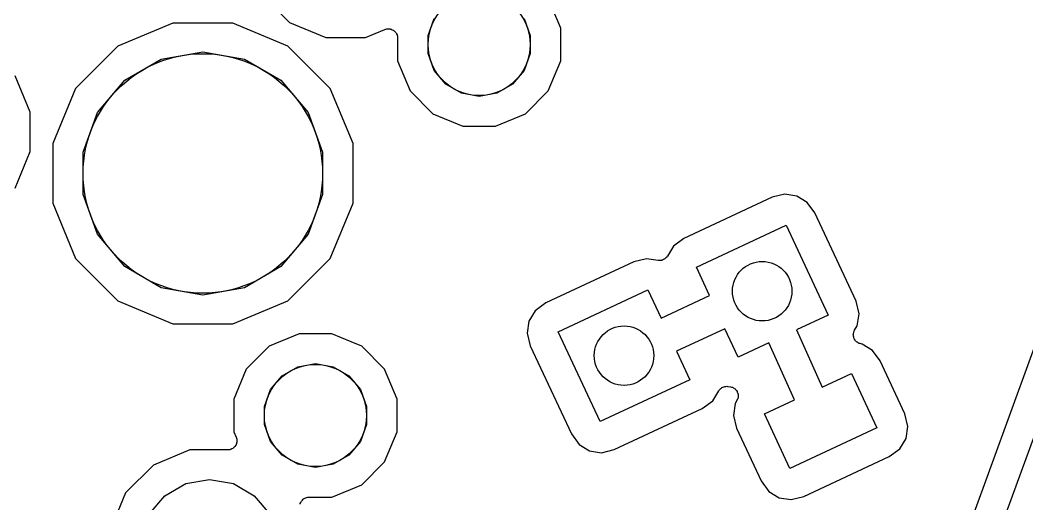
# Model space of a CAD drawing. Extents: x 24 to 196, y -189 to -31.
# Drawn here: x 56.97 to 73.74, y -157.98 to -149.93 of the extents above; entities that cross this region are included whole.
import ezdxf

# ---------------------------------------------------------------- set-up
doc = ezdxf.new("R2010")
doc.units = 0
doc.header["$MEASUREMENT"] = 0
doc.layers.add('BLACK', color=7, linetype='CONTINUOUS')

msp = doc.modelspace()

# ---------------------------------------------------------------- linework, layer by layer
at = {"layer": 'BLACK', "linetype": 'CONTINUOUS'}
for p, q in [((60.9951, -149.507), (61.4595, -149.971)), ((65.9781, -150.067), (65.7712, -149.567)), ((63.7683, -150.187), (63.8709, -149.905)), ((65.3674, -149.905), (65.4701, -150.187)), ((59.5175, -149.982), (58.5979, -150.363)), ((60.5128, -149.982), (59.5175, -149.982)), ((61.4323, -150.363), (60.5128, -149.982)), ((61.4595, -149.971), (62.0663, -150.223)), ((62.7231, -150.223), (63.0495, -150.087)), ((63.0495, -150.087), (63.0658, -150.084)), ((63.0658, -150.084), (63.0814, -150.078)), ((63.0814, -150.078), (63.0914, -150.078)), ((63.0914, -150.078), (63.1012, -150.076)), ((63.1012, -150.076), (63.1177, -150.078)), ((63.1177, -150.078), (63.1343, -150.078)), ((63.1343, -150.078), (63.1438, -150.082)), ((63.1438, -150.082), (63.1537, -150.083)), ((63.1537, -150.083), (63.1684, -150.091)), ((63.1684, -150.091), (63.1841, -150.096)), ((63.1841, -150.096), (63.1917, -150.103)), ((63.1917, -150.103), (63.2006, -150.107)), ((63.2006, -150.107), (63.2119, -150.12)), ((65.9781, -150.607), (65.9781, -150.067)), ((62.0663, -150.223), (62.7231, -150.223)), ((63.2119, -150.12), (63.2246, -150.13)), ((63.2246, -150.13), (63.2296, -150.139)), ((63.2296, -150.139), (63.2364, -150.146)), ((63.2364, -150.146), (63.2428, -150.162)), ((63.2428, -150.162), (63.2511, -150.176)), ((63.2511, -150.176), (63.2528, -150.186)), ((63.2528, -150.186), (63.2567, -150.195)), ((63.2567, -150.195), (63.2574, -150.212)), ((63.2574, -150.212), (63.2603, -150.228)), ((63.2603, -150.228), (63.2603, -150.607)), ((63.7683, -150.487), (63.7683, -150.187)), ((65.4701, -150.187), (65.4701, -150.487)), ((58.5979, -150.363), (57.8941, -151.067)), ((62.1361, -151.067), (61.4323, -150.363)), ((58.7137, -150.933), (59.3226, -150.581)), ((59.3226, -150.581), (60.0151, -150.459)), ((60.0151, -150.459), (60.7076, -150.581)), ((60.7076, -150.581), (61.3165, -150.933)), ((63.2603, -150.607), (63.4671, -151.107)), ((63.8709, -150.769), (63.7683, -150.487)), ((65.4701, -150.487), (65.3674, -150.769)), ((65.7712, -151.107), (65.9781, -150.607)), ((64.0638, -150.999), (63.8709, -150.769)), ((65.3674, -150.769), (65.1745, -150.999)), ((57.1396, -151.464), (56.8883, -150.857)), ((58.2617, -151.471), (58.7137, -150.933)), ((61.3165, -150.933), (61.7685, -151.471)), ((57.8941, -151.067), (57.5132, -151.986)), ((62.517, -151.986), (62.1361, -151.067)), ((63.4671, -151.107), (63.8494, -151.489)), ((64.3236, -151.149), (64.0638, -150.999)), ((65.1745, -150.999), (64.9147, -151.149)), ((65.3889, -151.489), (65.7712, -151.107)), ((64.6192, -151.201), (64.3236, -151.149)), ((64.9147, -151.149), (64.6192, -151.201)), ((57.1396, -152.12), (57.1396, -151.464)), ((58.0212, -152.132), (58.2617, -151.471)), ((61.7685, -151.471), (62.009, -152.132)), ((63.8494, -151.489), (64.3489, -151.696)), ((64.8895, -151.696), (65.3889, -151.489)), ((64.3489, -151.696), (64.8895, -151.696)), ((56.8883, -152.727), (57.1396, -152.12)), ((57.5132, -151.986), (57.5132, -152.981)), ((62.517, -152.981), (62.517, -151.986)), ((58.0212, -152.835), (58.0212, -152.132)), ((62.009, -152.132), (62.009, -152.835)), ((58.2617, -153.496), (58.0212, -152.835)), ((62.009, -152.835), (61.7685, -153.496)), ((69.4999, -152.881), (68.0308, -153.566)), ((69.7111, -152.829), (69.4999, -152.881)), ((69.9108, -152.86), (69.7111, -152.829)), ((70.0836, -152.965), (69.9108, -152.86)), ((70.2121, -153.14), (70.0836, -152.965)), ((57.5132, -152.981), (57.8941, -153.901)), ((62.1361, -153.901), (62.517, -152.981)), ((70.8972, -154.609), (70.2121, -153.14)), ((68.2373, -154.045), (69.7337, -153.347)), ((69.7337, -153.347), (70.4314, -154.843)), ((58.7137, -154.035), (58.2617, -153.496)), ((61.7685, -153.496), (61.3165, -154.035)), ((68.0308, -153.566), (67.8555, -153.695)), ((67.8555, -153.695), (67.7546, -153.861)), ((57.8941, -153.901), (58.5979, -154.605)), ((61.4323, -154.605), (62.1361, -153.901)), ((67.1979, -153.955), (65.7288, -154.64)), ((67.409, -153.903), (67.1979, -153.955)), ((67.6012, -153.932), (67.409, -153.903)), ((67.6112, -153.932), (67.6012, -153.932)), ((67.621, -153.934), (67.6112, -153.932)), ((67.6374, -153.932), (67.621, -153.934)), ((67.6541, -153.931), (67.6374, -153.932)), ((67.6634, -153.928), (67.6541, -153.931)), ((67.6733, -153.926), (67.6634, -153.928)), ((67.6879, -153.918), (67.6733, -153.926)), ((67.7034, -153.912), (67.6879, -153.918)), ((67.7109, -153.905), (67.7034, -153.912)), ((67.7197, -153.901), (67.7109, -153.905)), ((67.7307, -153.888), (67.7197, -153.901)), ((67.7432, -153.877), (67.7307, -153.888)), ((67.748, -153.868), (67.7432, -153.877)), ((67.7546, -153.861), (67.748, -153.868)), ((73.1953, -158.702), (74.9629, -153.848)), ((59.3226, -154.386), (58.7137, -154.035)), ((61.3165, -154.035), (60.7076, -154.386)), ((68.4569, -154.515), (68.2373, -154.045)), ((74.3371, -154.081), (72.8154, -158.26)), ((60.0151, -154.508), (59.3226, -154.386)), ((60.7076, -154.386), (60.0151, -154.508)), ((65.9353, -155.118), (67.4316, -154.42)), ((67.4316, -154.42), (67.6514, -154.892)), ((58.5979, -154.605), (59.5175, -154.986)), ((60.5128, -154.986), (61.4323, -154.605)), ((65.7288, -154.64), (65.5534, -154.768)), ((67.6514, -154.892), (68.4569, -154.515)), ((70.9489, -154.821), (70.8972, -154.609)), ((65.5534, -154.768), (65.4486, -154.941)), ((65.4486, -154.941), (65.4179, -155.141)), ((70.4314, -154.843), (69.904, -155.089)), ((70.9181, -155.02), (70.9489, -154.821)), ((59.5175, -154.986), (60.5128, -154.986)), ((65.4179, -155.141), (65.4695, -155.352)), ((66.6331, -156.614), (65.9353, -155.118)), ((68.7145, -155.068), (67.909, -155.444)), ((68.9351, -155.541), (68.7145, -155.068)), ((69.904, -155.089), (70.3329, -156.04)), ((70.8546, -155.159), (70.855, -155.142)), ((70.855, -155.142), (70.8586, -155.133)), ((70.8586, -155.133), (70.8602, -155.123)), ((70.8602, -155.123), (70.8682, -155.108)), ((70.8682, -155.108), (70.8742, -155.093)), ((70.8742, -155.093), (70.9181, -155.02)), ((61.6213, -155.154), (61.1218, -155.361)), ((62.1619, -155.154), (61.6213, -155.154)), ((62.4851, -155.288), (62.1619, -155.154)), ((62.6613, -155.361), (62.4851, -155.288)), ((69.4436, -155.304), (68.9351, -155.541)), ((69.8725, -156.255), (69.4436, -155.304)), ((70.8521, -155.175), (70.8546, -155.159)), ((70.8541, -155.185), (70.8521, -155.175)), ((70.8538, -155.195), (70.8541, -155.185)), ((70.8592, -155.211), (70.8538, -155.195)), ((70.8624, -155.227), (70.8592, -155.211)), ((70.8676, -155.236), (70.8624, -155.227)), ((70.8709, -155.245), (70.8676, -155.236)), ((70.8813, -155.258), (70.8709, -155.245)), ((70.8899, -155.272), (70.8813, -155.258)), ((70.8977, -155.279), (70.8899, -155.272)), ((70.904, -155.286), (70.8977, -155.279)), ((70.9182, -155.295), (70.904, -155.286)), ((70.9312, -155.305), (70.9182, -155.295)), ((70.9407, -155.309), (70.9312, -155.305)), ((70.9492, -155.314), (70.9407, -155.309)), ((70.9655, -155.317), (70.9492, -155.314)), ((61.1218, -155.361), (60.7396, -155.743)), ((63.0436, -155.743), (62.6613, -155.361)), ((65.4695, -155.352), (66.1546, -156.821)), ((67.909, -155.444), (68.1294, -155.917)), ((70.9813, -155.322), (70.9655, -155.317)), ((70.9992, -155.325), (70.9813, -155.322)), ((71.1719, -155.43), (70.9992, -155.325)), ((71.3005, -155.605), (71.1719, -155.43)), ((61.5961, -155.701), (61.8916, -155.649)), ((61.8916, -155.649), (62.1871, -155.701)), ((71.7104, -156.484), (71.3005, -155.605)), ((60.7396, -155.743), (60.5327, -156.243)), ((61.3362, -155.851), (61.5961, -155.701)), ((62.1871, -155.701), (62.447, -155.851)), ((63.2505, -156.243), (63.0436, -155.743)), ((70.3329, -156.04), (70.822, -155.812)), ((70.822, -155.812), (71.2446, -156.718)), ((61.1433, -156.081), (61.3362, -155.851)), ((62.447, -155.851), (62.6398, -156.081)), ((68.1294, -155.917), (66.6331, -156.614)), ((61.0407, -156.363), (61.1433, -156.081)), ((62.6398, -156.081), (62.7425, -156.363)), ((68.5112, -156.267), (68.6121, -156.1)), ((68.6121, -156.1), (68.6187, -156.093)), ((68.6187, -156.093), (68.6235, -156.084)), ((68.6235, -156.084), (68.636, -156.073)), ((68.636, -156.073), (68.647, -156.061)), ((68.647, -156.061), (68.6558, -156.056)), ((68.6558, -156.056), (68.6633, -156.049)), ((68.6633, -156.049), (68.6788, -156.043)), ((68.6788, -156.043), (68.6934, -156.035)), ((68.6934, -156.035), (68.7033, -156.034)), ((68.7033, -156.034), (68.7126, -156.03)), ((68.7126, -156.03), (68.7293, -156.03)), ((68.7293, -156.03), (68.7457, -156.027)), ((68.7457, -156.027), (68.7555, -156.029)), ((68.7555, -156.029), (68.7656, -156.029)), ((68.7656, -156.029), (68.8061, -156.035)), ((68.8061, -156.035), (68.8219, -156.04)), ((68.8219, -156.04), (68.8382, -156.044)), ((68.8382, -156.044), (68.8467, -156.049)), ((68.8467, -156.049), (68.8562, -156.052)), ((68.8562, -156.052), (68.8692, -156.062)), ((68.8692, -156.062), (68.8834, -156.071)), ((68.8834, -156.071), (68.8897, -156.079)), ((68.8897, -156.079), (68.8975, -156.085)), ((68.8975, -156.085), (68.9061, -156.099)), ((68.9061, -156.099), (68.9166, -156.112)), ((68.9166, -156.112), (68.9198, -156.122)), ((68.9198, -156.122), (68.925, -156.13)), ((68.925, -156.13), (68.9282, -156.147)), ((68.9282, -156.147), (68.9336, -156.162)), ((60.5327, -156.243), (60.5327, -156.784)), ((63.2505, -156.784), (63.2505, -156.243)), ((68.3359, -156.395), (68.5112, -156.267)), ((68.8852, -156.311), (68.8545, -156.511)), ((68.9132, -156.265), (68.8852, -156.311)), ((68.9192, -156.249), (68.9132, -156.265)), ((68.9273, -156.235), (68.9192, -156.249)), ((68.9288, -156.225), (68.9273, -156.235)), ((68.9324, -156.215), (68.9288, -156.225)), ((68.9328, -156.199), (68.9324, -156.215)), ((68.9353, -156.182), (68.9328, -156.199)), ((68.9336, -156.162), (68.9333, -156.173)), ((68.9333, -156.173), (68.9353, -156.182)), ((69.3719, -156.488), (69.8725, -156.255)), ((61.0407, -156.663), (61.0407, -156.363)), ((62.7425, -156.363), (62.7425, -156.663)), ((66.8668, -157.08), (68.3359, -156.395)), ((69.7945, -157.394), (69.3719, -156.488)), ((71.7621, -156.696), (71.7104, -156.484)), ((68.8545, -156.511), (68.9061, -156.722)), ((60.5327, -156.784), (60.571, -156.876)), ((61.1433, -156.945), (61.0407, -156.663)), ((62.7425, -156.663), (62.6398, -156.945)), ((63.0436, -157.283), (63.2505, -156.784)), ((66.1546, -156.821), (66.2831, -156.996)), ((68.9061, -156.722), (69.3161, -157.601)), ((71.2446, -156.718), (69.7945, -157.394)), ((71.7313, -156.895), (71.7621, -156.696)), ((60.5755, -156.98), (60.5678, -156.995)), ((60.571, -156.876), (60.5746, -156.892)), ((60.5746, -156.892), (60.5803, -156.908)), ((60.5768, -156.97), (60.5755, -156.98)), ((60.5803, -156.961), (60.5768, -156.97)), ((60.5803, -156.908), (60.5803, -156.918)), ((60.5803, -156.918), (60.5824, -156.928)), ((60.5824, -156.928), (60.5803, -156.944)), ((60.5803, -156.944), (60.5803, -156.961)), ((61.3362, -157.175), (61.1433, -156.945)), ((62.6398, -156.945), (62.447, -157.175)), ((71.6265, -157.068), (71.7313, -156.895)), ((59.7979, -157.087), (59.1911, -157.338)), ((60.4302, -157.087), (59.7979, -157.087)), ((60.4465, -157.084), (60.4302, -157.087)), ((60.4632, -157.083), (60.4465, -157.084)), ((60.4724, -157.079), (60.4632, -157.083)), ((60.4823, -157.078), (60.4724, -157.079)), ((60.4967, -157.069), (60.4823, -157.078)), ((60.5121, -157.063), (60.4967, -157.069)), ((60.5194, -157.056), (60.5121, -157.063)), ((60.5281, -157.051), (60.5194, -157.056)), ((60.5388, -157.038), (60.5281, -157.051)), ((60.5511, -157.027), (60.5388, -157.038)), ((60.5557, -157.018), (60.5511, -157.027)), ((60.5622, -157.01), (60.5557, -157.018)), ((60.5678, -156.995), (60.5622, -157.01)), ((66.2831, -156.996), (66.4559, -157.101)), ((66.4559, -157.101), (66.6557, -157.132)), ((66.6557, -157.132), (66.8668, -157.08)), ((71.4512, -157.197), (71.6265, -157.068)), ((61.5961, -157.325), (61.3362, -157.175)), ((61.8916, -157.377), (61.5961, -157.325)), ((62.1871, -157.325), (61.8916, -157.377)), ((62.447, -157.175), (62.1871, -157.325)), ((62.6613, -157.665), (63.0436, -157.283)), ((70.0283, -157.86), (71.4512, -157.197)), ((59.1911, -157.338), (58.7266, -157.802)), ((59.3802, -157.849), (59.7293, -157.647)), ((59.7293, -157.647), (60.1263, -157.577)), ((60.1263, -157.577), (60.5232, -157.647)), ((60.5232, -157.647), (60.8723, -157.849)), ((69.3161, -157.601), (69.4446, -157.776)), ((58.7266, -157.802), (58.5086, -158.329)), ((62.1619, -157.872), (62.6613, -157.665)), ((69.4446, -157.776), (69.6174, -157.881)), ((59.1211, -158.157), (59.3802, -157.849)), ((60.8723, -157.849), (61.1314, -158.157)), ((61.6362, -157.989), (61.6375, -157.979)), ((61.6375, -157.979), (61.6452, -157.964)), ((61.6452, -157.964), (61.6509, -157.948)), ((61.6509, -157.948), (61.6573, -157.941)), ((61.6573, -157.941), (61.662, -157.932)), ((61.662, -157.932), (61.6742, -157.921)), ((61.6742, -157.921), (61.6849, -157.908)), ((61.6849, -157.908), (61.6936, -157.903)), ((61.6936, -157.903), (61.701, -157.896)), ((61.701, -157.896), (61.7163, -157.89)), ((61.7163, -157.89), (61.7307, -157.881)), ((61.7307, -157.881), (61.7406, -157.88)), ((61.7406, -157.88), (61.7499, -157.876)), ((61.7499, -157.876), (61.7665, -157.875)), ((61.7665, -157.875), (61.7829, -157.872)), ((61.7829, -157.872), (62.1619, -157.872)), ((69.6174, -157.881), (69.8171, -157.912)), ((69.8171, -157.912), (70.0283, -157.86))]:
    msp.add_line(p, q, dxfattribs=at)
at = {"layer": 'BLACK'}
for centre, radius in [((64.6192, -150.337), 0.8509), ((60.0151, -152.484), 1.9939), ((69.3344, -154.444), 0.4953), ((67.0323, -155.517), 0.4953), ((61.8916, -156.513), 0.8509)]:
    msp.add_circle(centre, radius, dxfattribs=at)

doc.saveas('drawing.dxf')
